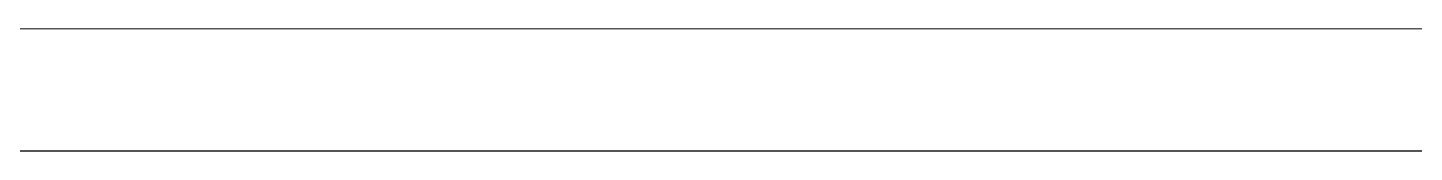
# Model space of a CAD drawing. Header units: inches. Extents: x 21 to 38546, y 13 to 15001.
# Drawn here: x 4842.26 to 4862.08, y 1345.4 to 1347.16 of the extents above; entities that cross this region are included whole.
import ezdxf

# ---------------------------------------------------------------- set-up
doc = ezdxf.new("R2010")
doc.units = ezdxf.units.IN
doc.header["$MEASUREMENT"] = 0
doc.layers.add('Z_MİM_-KM-Gor-15', color=8, linetype='Continuous', lineweight=25)
doc.layers.add('Z_MİM_00', color=8, linetype='Continuous', lineweight=25)

# ---------------------------------------------------------------- blocks, each defined once
blk = doc.blocks.new('-KM- AL-2 EĞİMLİ CEPHE')
at = {"layer": 'Z_MİM_-KM-Gor-15'}
for p, q in [((-597.8278156276433, -5.142430514028092, 8.6250769584e-06), (-493.5447391219898, -5.132150333516833, 1.72501539168e-05)), ((-597.8278156276433, -6.891555296389013, 8.6250769584e-06), (-493.5305204994513, -6.881273713052641, 1.70212670801e-05))]:
    blk.add_line(p, q, dxfattribs=at)

msp = doc.modelspace()

# ---------------------------------------------------------------- block references
at = {"layer": 'Z_MİM_00'}
msp.add_blockref('-KM- AL-2 EĞİMLİ CEPHE', (5369.317827415297, 1352.295967590131), dxfattribs=at)

doc.saveas('drawing.dxf')
